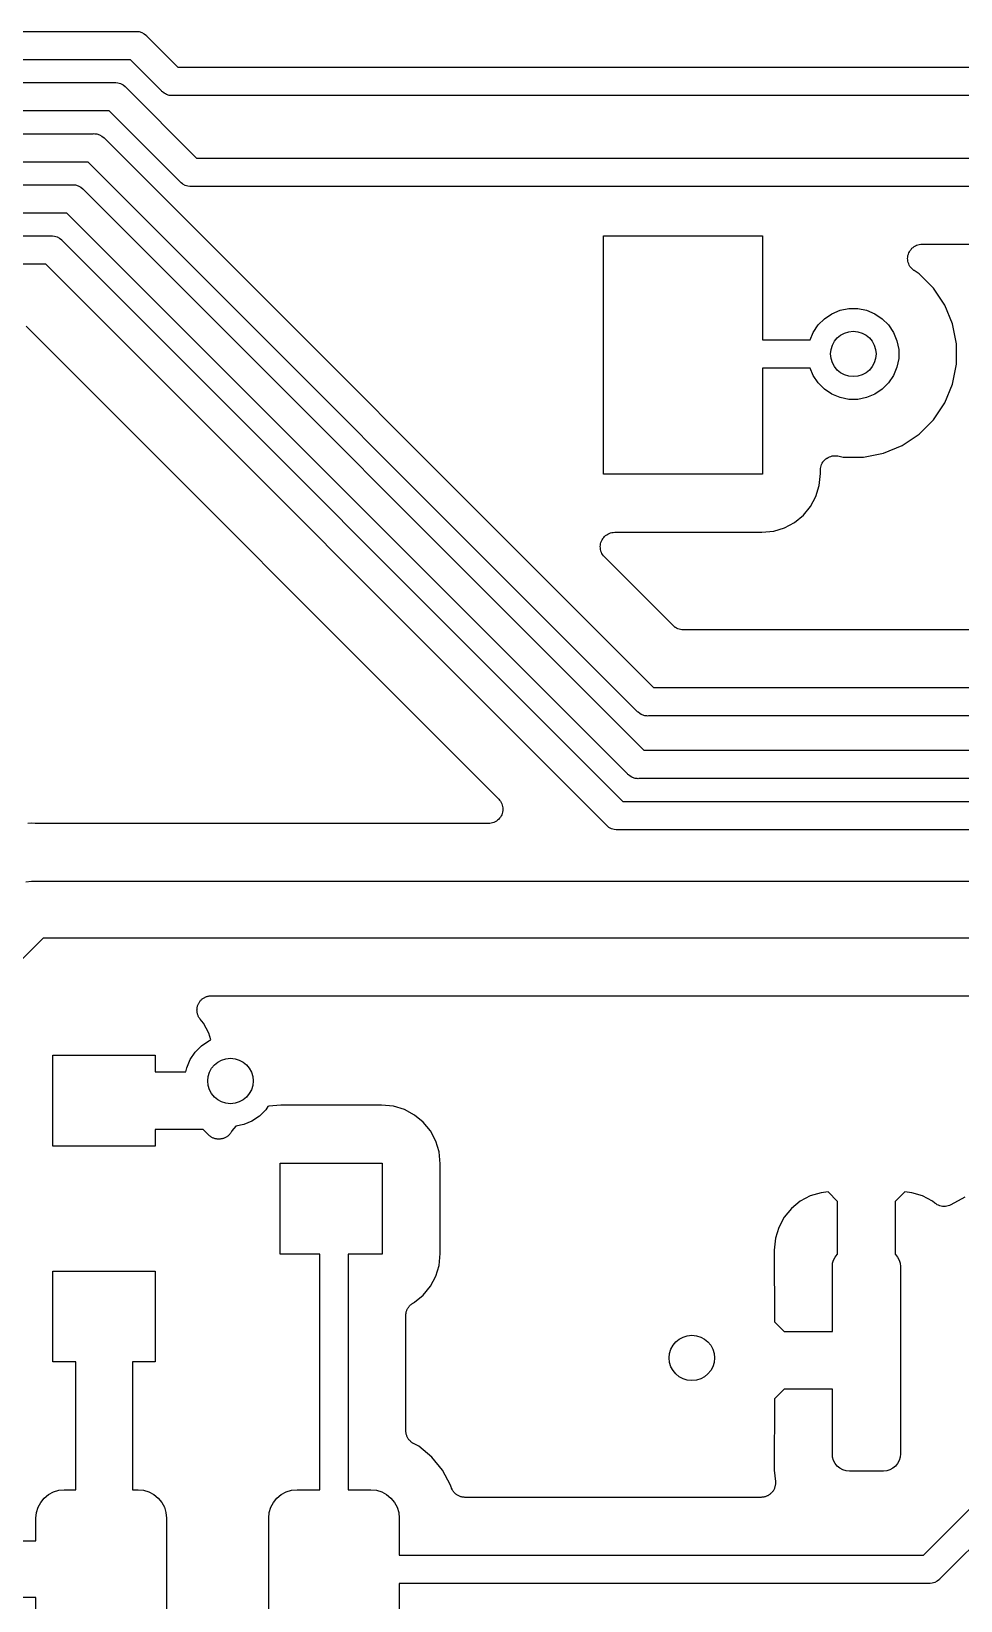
# Model space of a CAD drawing. Extents: x 2.49 to 6.38, y -5.9 to -3.86.
# Drawn here: x 3.792 to 4.114, y -5.111 to -4.567 of the extents above; entities that cross this region are included whole.
import ezdxf

# ---------------------------------------------------------------- set-up
doc = ezdxf.new("R2010")
doc.units = 0
doc.header["$MEASUREMENT"] = 0
doc.layers.add('BLACK', color=7, linetype='CONTINUOUS')

msp = doc.modelspace()

# ---------------------------------------------------------------- linework, layer by layer
at = {"layer": 'BLACK', "linetype": 'CONTINUOUS'}
for p, q in [((3.22813, -4.56676), (3.82768, -4.56676)), ((3.82768, -4.56676), (3.82792, -4.56674)), ((3.82792, -4.56674), (3.82816, -4.56676)), ((3.82816, -4.56676), (3.82816, -4.56676)), ((3.82816, -4.56676), (3.82889, -4.56683)), ((3.82889, -4.56683), (3.82981, -4.56711)), ((3.82981, -4.56711), (3.83067, -4.56757)), ((3.83067, -4.56757), (3.83142, -4.56819)), ((3.83142, -4.56819), (3.83157, -4.56837)), ((3.83157, -4.56837), (3.84233, -4.57913)), ((3.82588, -4.5766), (3.22633, -4.5766)), ((3.83664, -4.58736), (3.82588, -4.5766)), ((3.84233, -4.57913), (4.7872, -4.57913)), ((3.22079, -4.58448), (3.82034, -4.58448)), ((3.82034, -4.58448), (3.82058, -4.58446)), ((3.82058, -4.58446), (3.82082, -4.58448)), ((3.82082, -4.58448), (3.82082, -4.58448)), ((3.82082, -4.58448), (3.82155, -4.58455)), ((3.82155, -4.58455), (3.82248, -4.58483)), ((3.82248, -4.58483), (3.82333, -4.58529)), ((3.82333, -4.58529), (3.82408, -4.5859)), ((3.82408, -4.5859), (3.82423, -4.58609)), ((3.82423, -4.58609), (3.84877, -4.61063)), ((3.8368, -4.58755), (3.83664, -4.58736)), ((3.83698, -4.58771), (3.8368, -4.58755)), ((3.83755, -4.58817), (3.83698, -4.58771)), ((3.83698, -4.58771), (3.83698, -4.58771)), ((3.83805, -4.58844), (3.83755, -4.58817)), ((3.8384, -4.58862), (3.83805, -4.58844)), ((3.83933, -4.58891), (3.8384, -4.58862)), ((3.84005, -4.58898), (3.83933, -4.58891)), ((3.84029, -4.589), (3.84005, -4.58898)), ((3.84005, -4.58898), (3.84005, -4.58898)), ((3.84053, -4.58898), (3.84029, -4.589)), ((4.7872, -4.58898), (3.84053, -4.58898)), ((3.81854, -4.59432), (3.219, -4.59432)), ((3.84308, -4.61886), (3.81854, -4.59432)), ((3.08519, -4.6022), (3.813, -4.6022)), ((3.813, -4.6022), (3.81324, -4.60217)), ((3.81324, -4.60217), (3.81349, -4.6022)), ((3.81349, -4.6022), (3.81349, -4.6022)), ((3.81349, -4.6022), (3.81421, -4.60227)), ((3.81421, -4.60227), (3.81514, -4.60255)), ((3.81514, -4.60255), (3.81599, -4.60301)), ((3.81599, -4.60301), (3.81674, -4.60362)), ((3.81674, -4.60362), (3.81689, -4.60381)), ((3.81689, -4.60381), (4.00728, -4.7942)), ((3.81121, -4.61204), (3.08698, -4.61204)), ((4.00159, -4.80243), (3.81121, -4.61204)), ((3.84877, -4.61063), (4.7872, -4.61063)), ((3.09252, -4.61991), (3.80566, -4.61991)), ((3.80566, -4.61991), (3.80591, -4.61989)), ((3.80591, -4.61989), (3.80615, -4.61991)), ((3.80615, -4.61991), (3.80615, -4.61991)), ((3.80615, -4.61991), (3.80687, -4.61998)), ((3.80687, -4.61998), (3.8078, -4.62027)), ((3.8078, -4.62027), (3.80865, -4.62072)), ((3.80865, -4.62072), (3.8094, -4.62134)), ((3.8094, -4.62134), (3.80956, -4.62153)), ((3.80956, -4.62153), (4.00394, -4.81591)), ((3.84324, -4.61905), (3.84308, -4.61886)), ((3.84342, -4.6192), (3.84324, -4.61905)), ((3.84389, -4.61958), (3.84342, -4.6192)), ((3.84342, -4.6192), (3.84342, -4.6192)), ((3.84399, -4.61966), (3.84389, -4.61958)), ((3.84484, -4.62012), (3.84399, -4.61966)), ((3.84577, -4.6204), (3.84484, -4.62012)), ((3.84649, -4.62047), (3.84577, -4.6204)), ((3.84673, -4.6205), (3.84649, -4.62047)), ((3.84649, -4.62047), (3.84649, -4.62047)), ((3.84697, -4.62047), (3.84673, -4.6205)), ((4.7872, -4.62047), (3.84697, -4.62047)), ((3.80387, -4.62976), (3.09432, -4.62976)), ((3.99826, -4.82414), (3.80387, -4.62976)), ((3.16081, -4.63763), (3.79833, -4.63763)), ((3.79833, -4.63763), (3.79857, -4.63761)), ((3.79857, -4.63761), (3.79881, -4.63763)), ((3.79881, -4.63763), (3.79881, -4.63763)), ((3.79881, -4.63763), (3.79953, -4.6377)), ((3.79953, -4.6377), (3.80046, -4.63798)), ((3.80046, -4.63798), (3.80131, -4.63844)), ((3.80131, -4.63844), (3.80206, -4.63905)), ((3.80206, -4.63905), (3.80222, -4.63924)), ((3.80222, -4.63924), (3.99661, -4.83363)), ((3.98995, -4.72025), (3.98995, -4.63755)), ((3.98995, -4.63755), (4.04505, -4.63755)), ((4.04505, -4.63755), (4.04505, -4.67363)), ((4.09541, -4.64542), (4.09546, -4.64495)), ((4.09546, -4.64495), (4.09551, -4.64447)), ((4.09551, -4.64445), (4.09565, -4.644)), ((4.09551, -4.64446), (4.09551, -4.64445)), ((4.09551, -4.64447), (4.09551, -4.64446)), ((4.09565, -4.644), (4.0958, -4.64353)), ((4.0958, -4.64352), (4.09603, -4.6431)), ((4.0958, -4.64353), (4.0958, -4.64352)), ((4.0958, -4.64353), (4.0958, -4.64353)), ((4.09603, -4.6431), (4.09626, -4.64268)), ((4.09626, -4.64268), (4.09626, -4.64267)), ((4.09626, -4.64267), (4.09627, -4.64267)), ((4.09627, -4.64267), (4.09658, -4.64229)), ((4.09658, -4.64229), (4.09688, -4.64192)), ((4.09688, -4.64192), (4.09689, -4.64192)), ((4.09689, -4.64192), (4.09727, -4.64161)), ((4.09689, -4.64192), (4.09689, -4.64192)), ((4.09727, -4.64161), (4.09764, -4.64131)), ((4.09764, -4.64131), (4.09764, -4.6413)), ((4.09764, -4.6413), (4.09765, -4.6413)), ((4.09765, -4.6413), (4.09808, -4.64108)), ((4.09808, -4.64108), (4.0985, -4.64085)), ((4.0985, -4.64085), (4.09851, -4.64085)), ((4.09851, -4.64084), (4.09897, -4.64071)), ((4.09851, -4.64085), (4.09851, -4.64084)), ((4.09897, -4.64071), (4.09943, -4.64057)), ((4.09943, -4.64057), (4.09944, -4.64057)), ((4.09944, -4.64057), (4.09945, -4.64057)), ((4.09945, -4.64057), (4.09993, -4.64052)), ((4.09993, -4.64052), (4.10041, -4.64047)), ((4.10041, -4.64047), (4.14206, -4.64047)), ((3.79653, -4.64747), (3.16261, -4.64747)), ((3.99092, -4.84186), (3.79653, -4.64747)), ((4.09541, -4.64543), (4.09541, -4.64542)), ((4.09541, -4.64544), (4.09541, -4.64543)), ((4.09545, -4.64592), (4.09541, -4.64544)), ((4.09549, -4.6464), (4.09545, -4.64592)), ((4.09549, -4.64641), (4.09549, -4.6464)), ((4.09549, -4.6464), (4.09549, -4.6464)), ((4.09563, -4.64687), (4.09549, -4.64641)), ((4.09576, -4.64733), (4.09563, -4.64687)), ((4.09577, -4.64734), (4.09576, -4.64733)), ((4.09577, -4.64735), (4.09577, -4.64734)), ((4.09599, -4.64777), (4.09577, -4.64735)), ((4.09621, -4.6482), (4.09599, -4.64777)), ((4.09622, -4.6482), (4.09621, -4.6482)), ((4.09622, -4.64821), (4.09622, -4.6482)), ((4.09652, -4.64858), (4.09622, -4.64821)), ((4.09682, -4.64896), (4.09652, -4.64858)), ((4.09683, -4.64897), (4.09682, -4.64896)), ((4.0972, -4.64928), (4.09683, -4.64897)), ((4.09683, -4.64897), (4.09683, -4.64897)), ((4.09757, -4.64959), (4.0972, -4.64928)), ((4.09758, -4.6496), (4.09757, -4.64959)), ((4.09763, -4.64963), (4.09758, -4.6496)), ((4.09758, -4.6496), (4.09758, -4.6496)), ((4.09758, -4.6496), (4.09758, -4.6496)), ((4.09935, -4.65078), (4.09763, -4.64963)), ((4.10433, -4.65576), (4.09935, -4.65078)), ((4.10825, -4.66162), (4.10433, -4.65576)), ((4.06433, -4.66851), (4.06653, -4.66632)), ((4.06653, -4.66632), (4.06911, -4.6646)), ((4.06911, -4.6646), (4.07197, -4.66341)), ((4.07197, -4.66341), (4.07502, -4.6628)), ((4.07502, -4.6628), (4.07812, -4.6628)), ((4.07812, -4.6628), (4.08116, -4.66341)), ((4.08116, -4.66341), (4.08403, -4.6646)), ((4.08403, -4.6646), (4.08661, -4.66632)), ((4.08661, -4.66632), (4.0888, -4.66851)), ((4.11094, -4.66812), (4.10825, -4.66162)), ((3.78971, -4.66894), (3.95356, -4.83279)), ((4.06156, -4.67363), (4.06261, -4.67109)), ((4.06261, -4.67109), (4.06433, -4.66851)), ((4.0888, -4.66851), (4.09052, -4.67109)), ((4.09052, -4.67109), (4.09171, -4.67396)), ((4.11231, -4.67503), (4.11094, -4.66812)), ((4.04505, -4.67363), (4.06156, -4.67363)), ((4.09171, -4.67396), (4.09232, -4.677)), ((4.09232, -4.677), (4.09232, -4.6801)), ((4.11231, -4.68207), (4.11231, -4.67503)), ((4.09171, -4.68314), (4.09052, -4.68601)), ((4.09232, -4.6801), (4.09171, -4.68314)), ((4.11094, -4.68898), (4.11231, -4.68207)), ((4.06156, -4.68347), (4.04505, -4.68347)), ((4.04505, -4.68347), (4.04505, -4.72025)), ((4.06261, -4.68601), (4.06156, -4.68347)), ((4.06433, -4.68859), (4.06261, -4.68601)), ((4.06653, -4.69078), (4.06433, -4.68859)), ((4.0888, -4.68859), (4.08661, -4.69078)), ((4.09052, -4.68601), (4.0888, -4.68859)), ((4.06911, -4.69251), (4.06653, -4.69078)), ((4.07197, -4.69369), (4.06911, -4.69251)), ((4.07502, -4.6943), (4.07197, -4.69369)), ((4.08116, -4.69369), (4.07812, -4.6943)), ((4.08403, -4.69251), (4.08116, -4.69369)), ((4.08661, -4.69078), (4.08403, -4.69251)), ((4.10825, -4.69548), (4.11094, -4.68898)), ((4.07812, -4.6943), (4.07502, -4.6943)), ((4.10433, -4.70134), (4.10825, -4.69548)), ((4.09936, -4.70632), (4.10433, -4.70134)), ((4.08699, -4.71293), (4.0935, -4.71023)), ((4.0935, -4.71023), (4.09936, -4.70632)), ((4.06605, -4.716), (4.06635, -4.71564)), ((4.06635, -4.71564), (4.06665, -4.71527)), ((4.06665, -4.71527), (4.06667, -4.71527)), ((4.06667, -4.71527), (4.06668, -4.71525)), ((4.06668, -4.71525), (4.06704, -4.71496)), ((4.06704, -4.71496), (4.06741, -4.71466)), ((4.06741, -4.71466), (4.06742, -4.71465)), ((4.06742, -4.71465), (4.06744, -4.71464)), ((4.06744, -4.71464), (4.06785, -4.71442)), ((4.06785, -4.71442), (4.06827, -4.7142)), ((4.06827, -4.7142), (4.06829, -4.7142)), ((4.06829, -4.7142), (4.0683, -4.71419)), ((4.0683, -4.71419), (4.06875, -4.71406)), ((4.06875, -4.71406), (4.06921, -4.71392)), ((4.06921, -4.71392), (4.06922, -4.71392)), ((4.06922, -4.71392), (4.06924, -4.71391)), ((4.06924, -4.71391), (4.06971, -4.71387)), ((4.06971, -4.71387), (4.07018, -4.71383)), ((4.07018, -4.71383), (4.07019, -4.71383)), ((4.07019, -4.71383), (4.07021, -4.71383)), ((4.07021, -4.71383), (4.07068, -4.71388)), ((4.07068, -4.71388), (4.07115, -4.71392)), ((4.07115, -4.71392), (4.07305, -4.7143)), ((4.07305, -4.7143), (4.08009, -4.7143)), ((4.08009, -4.7143), (4.08699, -4.71293)), ((4.04505, -4.72025), (3.98995, -4.72025)), ((4.06476, -4.72417), (4.06517, -4.72001)), ((4.06517, -4.71876), (4.06523, -4.71828)), ((4.06517, -4.71879), (4.06517, -4.71876)), ((4.06517, -4.71883), (4.06517, -4.71879)), ((4.06517, -4.71879), (4.06517, -4.71879)), ((4.06517, -4.71879), (4.06517, -4.71879)), ((4.06517, -4.72001), (4.06517, -4.71883)), ((4.06523, -4.71828), (4.06528, -4.71782)), ((4.06528, -4.71779), (4.06543, -4.71734)), ((4.06528, -4.7178), (4.06528, -4.71779)), ((4.06528, -4.71782), (4.06528, -4.7178)), ((4.06543, -4.71734), (4.06557, -4.71688)), ((4.06557, -4.71687), (4.06558, -4.71686)), ((4.06557, -4.71688), (4.06557, -4.71687)), ((4.06558, -4.71686), (4.0658, -4.71644)), ((4.0658, -4.71644), (4.06603, -4.71603)), ((4.06603, -4.71603), (4.06604, -4.71601)), ((4.06604, -4.71601), (4.06605, -4.716)), ((4.06362, -4.72794), (4.06476, -4.72417)), ((4.05926, -4.73446), (4.06176, -4.73142)), ((4.06176, -4.73142), (4.06362, -4.72794)), ((4.05274, -4.73882), (4.05622, -4.73696)), ((4.05622, -4.73696), (4.05926, -4.73446)), ((3.98921, -4.74342), (3.98944, -4.743)), ((3.98944, -4.743), (3.98967, -4.74258)), ((3.98967, -4.74258), (3.98968, -4.74257)), ((3.98968, -4.74256), (3.98999, -4.74219)), ((3.98968, -4.74257), (3.98968, -4.74256)), ((3.98999, -4.74219), (3.99029, -4.74183)), ((3.99029, -4.74183), (3.9903, -4.74182)), ((3.9903, -4.74182), (3.99031, -4.74181)), ((3.99031, -4.74181), (3.99068, -4.74151)), ((3.99068, -4.74151), (3.99105, -4.74121)), ((3.99105, -4.74121), (3.99106, -4.74121)), ((3.99106, -4.7412), (3.99149, -4.74098)), ((3.99106, -4.74121), (3.99106, -4.7412)), ((3.99149, -4.74098), (3.99191, -4.74075)), ((3.99191, -4.74075), (3.99192, -4.74075)), ((3.99192, -4.74075), (3.99193, -4.74074)), ((3.99193, -4.74074), (3.99238, -4.74061)), ((3.99238, -4.74061), (3.99284, -4.74047)), ((3.99284, -4.74047), (3.99285, -4.74047)), ((3.99285, -4.74047), (3.99286, -4.74047)), ((3.99286, -4.74047), (3.99334, -4.74042)), ((3.99334, -4.74042), (3.99382, -4.74037)), ((3.99382, -4.74037), (4.04481, -4.74037)), ((4.04481, -4.74037), (4.04897, -4.73996)), ((4.04897, -4.73996), (4.05274, -4.73882)), ((3.98882, -4.74532), (3.98887, -4.74485)), ((3.98882, -4.74533), (3.98882, -4.74532)), ((3.98882, -4.74534), (3.98882, -4.74533)), ((3.98886, -4.74581), (3.98882, -4.74534)), ((3.9889, -4.74629), (3.98886, -4.74581)), ((3.98887, -4.74485), (3.98892, -4.74437)), ((3.9889, -4.7463), (3.9889, -4.74629)), ((3.9889, -4.74631), (3.9889, -4.7463)), ((3.98904, -4.74677), (3.9889, -4.74631)), ((3.98892, -4.74435), (3.98906, -4.7439)), ((3.98892, -4.74436), (3.98892, -4.74435)), ((3.98892, -4.74437), (3.98892, -4.74436)), ((3.98917, -4.74723), (3.98904, -4.74677)), ((3.98906, -4.7439), (3.98921, -4.74344)), ((3.98918, -4.74724), (3.98917, -4.74723)), ((3.98918, -4.74725), (3.98918, -4.74724)), ((3.9894, -4.74767), (3.98918, -4.74725)), ((3.98921, -4.74343), (3.98921, -4.74342)), ((3.98921, -4.74344), (3.98921, -4.74343)), ((3.98962, -4.7481), (3.9894, -4.74767)), ((3.98963, -4.7481), (3.98962, -4.7481)), ((3.98963, -4.74811), (3.98963, -4.7481)), ((3.98993, -4.74848), (3.98963, -4.74811)), ((3.99023, -4.74886), (3.98993, -4.74848)), ((3.99024, -4.74887), (3.99023, -4.74886)), ((3.99028, -4.74891), (3.99024, -4.74887)), ((3.99024, -4.74887), (3.99024, -4.74887)), ((3.99024, -4.74887), (3.99024, -4.74887)), ((4.0141, -4.77273), (3.99028, -4.74891)), ((4.01446, -4.77302), (4.0141, -4.77273)), ((4.01481, -4.77332), (4.01446, -4.77302)), ((4.01484, -4.77333), (4.01481, -4.77332)), ((4.01486, -4.77335), (4.01484, -4.77333)), ((4.01526, -4.77357), (4.01486, -4.77335)), ((4.01567, -4.77379), (4.01526, -4.77357)), ((4.01569, -4.7738), (4.01567, -4.77379)), ((4.01572, -4.77381), (4.01569, -4.7738)), ((4.01616, -4.77395), (4.01572, -4.77381)), ((4.0166, -4.77409), (4.01616, -4.77395)), ((4.01662, -4.77409), (4.0166, -4.77409)), ((4.01665, -4.7741), (4.01662, -4.77409)), ((4.01711, -4.77414), (4.01665, -4.7741)), ((4.01757, -4.7742), (4.01711, -4.77414)), ((4.01762, -4.7742), (4.01757, -4.7742)), ((4.01764, -4.7742), (4.01762, -4.7742)), ((4.01762, -4.7742), (4.01762, -4.7742)), ((4.01762, -4.7742), (4.01762, -4.7742)), ((4.73167, -4.7742), (4.01764, -4.7742)), ((4.00728, -4.7942), (4.7329, -4.7942)), ((4.00175, -4.80261), (4.00159, -4.80243)), ((4.00193, -4.80277), (4.00175, -4.80261)), ((4.0025, -4.80323), (4.00193, -4.80277)), ((4.00193, -4.80277), (4.00193, -4.80277)), ((4.00301, -4.80351), (4.0025, -4.80323)), ((4.00335, -4.80369), (4.00301, -4.80351)), ((4.00428, -4.80397), (4.00335, -4.80369)), ((4.005, -4.80404), (4.00428, -4.80397)), ((4.00524, -4.80406), (4.005, -4.80404)), ((4.005, -4.80404), (4.005, -4.80404)), ((4.00549, -4.80404), (4.00524, -4.80406)), ((4.7311, -4.80404), (4.00549, -4.80404)), ((4.00394, -4.81591), (4.68661, -4.81591)), ((3.99841, -4.82433), (3.99826, -4.82414)), ((3.9986, -4.82448), (3.99841, -4.82433)), ((3.99916, -4.82495), (3.9986, -4.82448)), ((3.9986, -4.82448), (3.9986, -4.82448)), ((3.99976, -4.82527), (3.99916, -4.82495)), ((4.00001, -4.8254), (3.99976, -4.82527)), ((4.00094, -4.82568), (4.00001, -4.8254)), ((4.00166, -4.82576), (4.00094, -4.82568)), ((4.00191, -4.82578), (4.00166, -4.82576)), ((4.00166, -4.82576), (4.00166, -4.82576)), ((4.00215, -4.82576), (4.00191, -4.82578)), ((4.68481, -4.82576), (4.00215, -4.82576)), ((3.95356, -4.83279), (3.9536, -4.83282)), ((3.9536, -4.83282), (3.9536, -4.83282)), ((3.9536, -4.83282), (3.9536, -4.83282)), ((3.9536, -4.83282), (3.95361, -4.83284)), ((3.95361, -4.83284), (3.95391, -4.83321)), ((3.95391, -4.83321), (3.95421, -4.83359)), ((3.95421, -4.83359), (3.95421, -4.83359)), ((3.95421, -4.83359), (3.95422, -4.8336)), ((3.95422, -4.8336), (3.95444, -4.83403)), ((3.95444, -4.83403), (3.95466, -4.83445)), ((3.95466, -4.83445), (3.95466, -4.83446)), ((3.95466, -4.83446), (3.95467, -4.83447)), ((3.95467, -4.83447), (3.9548, -4.83493)), ((3.9548, -4.83493), (3.95493, -4.83539)), ((3.95493, -4.83539), (3.95494, -4.83539)), ((3.95494, -4.83539), (3.95494, -4.8354)), ((3.95494, -4.8354), (3.95498, -4.83588)), ((3.99661, -4.83363), (4.64833, -4.83363)), ((3.95191, -4.84095), (3.95146, -4.84109)), ((3.95192, -4.84095), (3.95191, -4.84095)), ((3.95193, -4.84095), (3.95192, -4.84095)), ((3.95235, -4.84072), (3.95193, -4.84095)), ((3.95278, -4.8405), (3.95235, -4.84072)), ((3.95279, -4.84049), (3.95278, -4.84049)), ((3.95278, -4.84049), (3.95278, -4.8405)), ((3.95316, -4.84018), (3.95279, -4.84049)), ((3.95353, -4.83988), (3.95316, -4.84018)), ((3.95354, -4.83988), (3.95353, -4.83988)), ((3.95355, -4.83987), (3.95354, -4.83988)), ((3.95386, -4.83949), (3.95355, -4.83987)), ((3.95416, -4.83913), (3.95386, -4.83949)), ((3.95417, -4.83912), (3.95416, -4.83913)), ((3.95416, -4.83913), (3.95416, -4.83913)), ((3.9544, -4.83869), (3.95417, -4.83912)), ((3.95463, -4.83828), (3.9544, -4.83869)), ((3.95478, -4.8378), (3.95463, -4.83826)), ((3.95463, -4.83826), (3.95463, -4.83827)), ((3.95463, -4.83827), (3.95463, -4.83828)), ((3.95492, -4.83735), (3.95478, -4.8378)), ((3.95497, -4.83684), (3.95492, -4.83733)), ((3.95492, -4.83733), (3.95492, -4.83734)), ((3.95492, -4.83734), (3.95492, -4.83735)), ((3.95502, -4.83638), (3.95497, -4.83684)), ((3.95498, -4.83588), (3.95502, -4.83636)), ((3.95502, -4.83636), (3.95502, -4.83637)), ((3.95502, -4.83637), (3.95502, -4.83638)), ((3.79157, -4.84118), (3.79035, -4.8413)), ((3.7928, -4.8413), (3.79157, -4.84118)), ((3.79301, -4.8413), (3.7928, -4.8413)), ((3.79322, -4.84132), (3.79301, -4.8413)), ((3.79329, -4.84132), (3.79322, -4.84132)), ((3.95002, -4.84132), (3.79329, -4.84132)), ((3.9505, -4.84128), (3.95002, -4.84132)), ((3.95098, -4.84123), (3.9505, -4.84128)), ((3.95099, -4.84123), (3.95098, -4.84123)), ((3.95146, -4.84109), (3.95099, -4.84123)), ((3.95099, -4.84123), (3.95099, -4.84123)), ((3.99107, -4.84205), (3.99092, -4.84186)), ((3.99126, -4.8422), (3.99107, -4.84205)), ((3.99182, -4.84266), (3.99126, -4.8422)), ((3.99249, -4.84302), (3.99182, -4.84266)), ((3.99267, -4.84312), (3.99249, -4.84302)), ((3.9936, -4.8434), (3.99267, -4.84312)), ((3.99433, -4.84347), (3.9936, -4.8434)), ((3.99457, -4.8435), (3.99433, -4.84347)), ((3.99433, -4.84347), (3.99433, -4.84347)), ((3.99481, -4.84347), (3.99457, -4.8435)), ((4.64653, -4.84347), (3.99481, -4.84347)), ((3.78965, -4.86147), (3.79157, -4.86128)), ((3.79157, -4.86128), (3.79206, -4.86132)), ((3.79206, -4.86132), (4.46709, -4.86132)), ((3.79565, -4.88101), (3.77342, -4.90324)), ((4.45773, -4.88101), (3.79565, -4.88101)), ((3.84895, -4.90597), (3.84898, -4.90572)), ((3.84897, -4.90621), (3.84895, -4.90597)), ((3.84897, -4.90644), (3.84897, -4.90621)), ((3.84898, -4.90547), (3.84903, -4.90524)), ((3.84898, -4.90572), (3.84898, -4.90547)), ((3.84903, -4.90524), (3.84905, -4.905)), ((3.84905, -4.905), (3.84913, -4.90476)), ((3.84913, -4.90476), (3.84918, -4.90451)), ((3.84918, -4.90451), (3.84927, -4.90429)), ((3.84927, -4.90429), (3.84934, -4.90407)), ((3.84934, -4.90407), (3.84946, -4.90385)), ((3.84946, -4.90385), (3.84956, -4.90361)), ((3.84956, -4.90361), (3.84969, -4.90342)), ((3.84969, -4.90342), (3.8498, -4.90321)), ((3.8498, -4.90321), (3.84997, -4.90302)), ((3.84997, -4.90302), (3.85011, -4.90281)), ((3.85011, -4.90281), (3.85028, -4.90264)), ((3.85028, -4.90264), (3.85043, -4.90246)), ((3.85043, -4.90246), (3.85062, -4.9023)), ((3.85062, -4.9023), (3.8508, -4.90212)), ((3.8508, -4.90212), (3.851, -4.90199)), ((3.851, -4.90199), (3.85118, -4.90184)), ((3.85118, -4.90184), (3.85141, -4.90172)), ((3.85141, -4.90172), (3.85162, -4.90158)), ((3.85162, -4.90158), (3.85184, -4.9015)), ((3.85184, -4.9015), (3.85204, -4.90139)), ((3.85204, -4.90139), (3.85229, -4.90131)), ((3.85229, -4.90131), (3.85252, -4.90122)), ((3.85252, -4.90122), (3.85275, -4.90117)), ((3.85275, -4.90117), (3.85298, -4.9011)), ((3.85298, -4.9011), (3.85323, -4.90108)), ((3.85323, -4.90108), (3.85348, -4.90103)), ((3.85348, -4.90103), (3.85372, -4.90103)), ((3.85372, -4.90103), (3.85395, -4.90101)), ((3.85395, -4.90101), (4.35488, -4.90101)), ((3.84902, -4.90669), (3.84897, -4.90644)), ((3.84904, -4.90694), (3.84902, -4.90669)), ((3.8491, -4.90717), (3.84904, -4.90694)), ((3.84915, -4.9074), (3.8491, -4.90717)), ((3.84924, -4.90764), (3.84915, -4.9074)), ((3.84931, -4.90788), (3.84924, -4.90764)), ((3.84942, -4.90809), (3.84931, -4.90788)), ((3.84951, -4.90831), (3.84942, -4.90809)), ((3.84965, -4.90852), (3.84951, -4.90831)), ((3.84977, -4.90875), (3.84965, -4.90852)), ((3.84991, -4.90893), (3.84977, -4.90875)), ((3.85004, -4.90913), (3.84991, -4.90893)), ((3.85008, -4.90918), (3.85004, -4.90913)), ((3.85116, -4.91049), (3.85008, -4.90918)), ((3.85302, -4.91396), (3.85116, -4.91049)), ((3.85053, -4.91832), (3.85311, -4.9166)), ((3.85374, -4.91634), (3.85302, -4.91396)), ((3.85311, -4.9166), (3.85374, -4.91634)), ((3.79902, -4.95315), (3.79902, -4.92165)), ((3.79902, -4.92165), (3.83445, -4.92165)), ((3.83445, -4.92165), (3.83445, -4.9274)), ((3.84661, -4.92309), (3.84833, -4.92051)), ((3.84833, -4.92051), (3.85053, -4.91832)), ((3.83445, -4.9274), (3.84514, -4.9274)), ((3.84514, -4.9274), (3.84542, -4.92596)), ((3.84542, -4.92596), (3.84661, -4.92309)), ((3.87061, -4.94278), (3.86803, -4.94451)), ((3.8728, -4.94059), (3.87061, -4.94278)), ((3.87358, -4.93942), (3.8728, -4.94059)), ((3.87383, -4.93934), (3.87358, -4.93942)), ((3.878, -4.93893), (3.87383, -4.93934)), ((3.91294, -4.93893), (3.878, -4.93893)), ((3.91711, -4.93934), (3.91294, -4.93893)), ((3.92088, -4.94049), (3.91711, -4.93934)), ((3.92435, -4.94235), (3.92088, -4.94049)), ((3.9274, -4.94484), (3.92435, -4.94235)), ((3.85113, -4.9474), (3.83445, -4.9474)), ((3.83445, -4.9474), (3.83445, -4.95315)), ((3.85299, -4.94927), (3.85113, -4.9474)), ((3.85317, -4.94941), (3.85299, -4.94927)), ((3.85333, -4.94958), (3.85317, -4.94941)), ((3.85355, -4.94972), (3.85333, -4.94958)), ((3.85375, -4.94989), (3.85355, -4.94972)), ((3.85946, -4.94976), (3.85928, -4.94991)), ((3.85965, -4.94964), (3.85946, -4.94976)), ((3.85984, -4.94946), (3.85965, -4.94964)), ((3.86004, -4.94929), (3.85984, -4.94946)), ((3.86019, -4.94912), (3.86004, -4.94929)), ((3.86035, -4.94895), (3.86019, -4.94912)), ((3.8605, -4.94874), (3.86035, -4.94895)), ((3.86067, -4.94854), (3.8605, -4.94874)), ((3.86078, -4.94834), (3.86067, -4.94854)), ((3.86091, -4.94815), (3.86078, -4.94834)), ((3.86094, -4.94809), (3.86091, -4.94815)), ((3.86105, -4.94789), (3.86094, -4.94809)), ((3.8624, -4.94624), (3.86105, -4.94789)), ((3.86516, -4.94569), (3.8624, -4.94624)), ((3.86803, -4.94451), (3.86516, -4.94569)), ((3.9299, -4.94789), (3.9274, -4.94484)), ((3.93176, -4.95136), (3.9299, -4.94789)), ((3.83445, -4.95315), (3.79902, -4.95315)), ((3.85395, -4.95), (3.85375, -4.94989)), ((3.85414, -4.95013), (3.85395, -4.95)), ((3.85438, -4.95023), (3.85414, -4.95013)), ((3.85461, -4.95035), (3.85438, -4.95023)), ((3.85483, -4.95042), (3.85461, -4.95035)), ((3.85504, -4.95051), (3.85483, -4.95042)), ((3.85529, -4.95056), (3.85504, -4.95051)), ((3.85554, -4.95063), (3.85529, -4.95056)), ((3.85577, -4.95066), (3.85554, -4.95063)), ((3.856, -4.9507), (3.85577, -4.95066)), ((3.85626, -4.95071), (3.856, -4.9507)), ((3.85651, -4.95073), (3.85626, -4.95071)), ((3.85674, -4.95071), (3.85651, -4.95073)), ((3.85697, -4.95071), (3.85674, -4.95071)), ((3.85723, -4.95066), (3.85697, -4.95071)), ((3.85748, -4.95064), (3.85723, -4.95066)), ((3.8577, -4.95057), (3.85748, -4.95064)), ((3.85793, -4.95053), (3.8577, -4.95057)), ((3.85817, -4.95044), (3.85793, -4.95053)), ((3.85842, -4.95036), (3.85817, -4.95044)), ((3.85862, -4.95025), (3.85842, -4.95036)), ((3.85884, -4.95017), (3.85862, -4.95025)), ((3.85905, -4.95003), (3.85884, -4.95017)), ((3.85928, -4.94991), (3.85905, -4.95003)), ((3.9329, -4.95513), (3.93176, -4.95136)), ((3.93331, -4.9593), (3.9329, -4.95513)), ((3.87776, -4.99055), (3.87776, -4.95906)), ((3.87776, -4.95906), (3.91319, -4.95906)), ((3.91319, -4.95906), (3.91319, -4.99055)), ((3.93331, -4.99031), (3.93331, -4.9593)), ((4.0616, -4.97041), (4.05813, -4.97227)), ((4.06537, -4.96927), (4.0616, -4.97041)), ((4.06783, -4.96902), (4.06537, -4.96927)), ((4.0711, -4.9723), (4.06783, -4.96902)), ((4.09438, -4.96902), (4.0911, -4.9723)), ((4.09683, -4.96927), (4.09438, -4.96902)), ((4.1006, -4.97041), (4.09683, -4.96927)), ((4.10408, -4.97227), (4.1006, -4.97041)), ((4.11525, -4.97086), (4.11039, -4.97345)), ((4.05508, -4.97477), (4.05258, -4.97781)), ((4.05813, -4.97227), (4.05508, -4.97477)), ((4.0711, -4.99064), (4.0711, -4.9723)), ((4.0911, -4.9723), (4.0911, -4.99064)), ((4.10486, -4.97291), (4.10408, -4.97227)), ((4.10525, -4.97317), (4.10486, -4.97291)), ((4.10563, -4.97343), (4.10525, -4.97317)), ((4.10566, -4.97344), (4.10563, -4.97343)), ((4.10567, -4.97345), (4.10566, -4.97344)), ((4.1061, -4.97363), (4.10567, -4.97345)), ((4.10653, -4.97381), (4.1061, -4.97363)), ((4.10655, -4.97382), (4.10653, -4.97381)), ((4.10657, -4.97383), (4.10655, -4.97382)), ((4.10703, -4.97392), (4.10657, -4.97383)), ((4.10749, -4.97401), (4.10703, -4.97392)), ((4.10751, -4.97401), (4.10749, -4.97401)), ((4.10753, -4.97402), (4.10751, -4.97401)), ((4.108, -4.97402), (4.10753, -4.97402)), ((4.10846, -4.97403), (4.108, -4.97402)), ((4.10848, -4.97402), (4.10846, -4.97403)), ((4.10851, -4.97402), (4.10848, -4.97402)), ((4.10896, -4.97393), (4.10851, -4.97402)), ((4.10942, -4.97385), (4.10896, -4.97393)), ((4.10944, -4.97384), (4.10942, -4.97385)), ((4.10946, -4.97384), (4.10944, -4.97384)), ((4.1099, -4.97366), (4.10946, -4.97384)), ((4.11033, -4.97349), (4.1099, -4.97366)), ((4.11037, -4.97347), (4.11033, -4.97349)), ((4.11039, -4.97345), (4.11037, -4.97347)), ((4.11037, -4.97347), (4.11037, -4.97347)), ((4.11037, -4.97347), (4.11037, -4.97347)), ((4.05072, -4.98129), (4.04958, -4.98506)), ((4.05258, -4.97781), (4.05072, -4.98129)), ((4.04958, -4.98506), (4.04917, -4.98921)), ((3.89154, -4.99055), (3.87776, -4.99055)), ((3.89154, -5.07224), (3.89154, -4.99055)), ((3.91319, -4.99055), (3.90138, -4.99055)), ((3.90138, -4.99055), (3.90138, -5.07224)), ((3.9329, -4.99447), (3.93331, -4.99031)), ((4.04917, -4.98921), (4.04928, -5.01403)), ((4.0694, -4.99373), (4.06974, -4.99262)), ((4.06974, -4.99262), (4.07029, -4.9916)), ((4.07029, -4.9916), (4.07102, -4.99071)), ((4.07102, -4.99071), (4.0711, -4.99064)), ((4.0911, -4.99064), (4.09118, -4.99071)), ((4.09118, -4.99071), (4.09192, -4.9916)), ((4.09192, -4.9916), (4.09246, -4.99262)), ((4.09246, -4.99262), (4.0928, -4.99373)), ((3.79902, -5.02795), (3.79902, -4.99646)), ((3.79902, -4.99646), (3.83445, -4.99646)), ((3.83445, -4.99646), (3.83445, -5.02795)), ((3.9299, -5.00172), (3.93176, -4.99824)), ((3.93176, -4.99824), (3.9329, -4.99447)), ((4.06929, -4.99488), (4.0694, -4.99373)), ((4.06929, -5.01736), (4.06929, -4.99488)), ((4.0928, -4.99373), (4.09291, -4.99488)), ((4.09291, -4.99488), (4.09291, -5.05984)), ((3.9274, -5.00476), (3.9299, -5.00172)), ((3.92189, -5.00968), (3.92197, -5.00948)), ((3.92197, -5.00948), (3.92212, -5.00926)), ((3.92212, -5.00926), (3.92225, -5.00902)), ((3.92225, -5.00902), (3.92239, -5.00885)), ((3.92239, -5.00885), (3.92252, -5.00867)), ((3.92252, -5.00867), (3.92271, -5.00848)), ((3.92271, -5.00848), (3.92288, -5.00828)), ((3.92288, -5.00828), (3.92305, -5.00814)), ((3.92305, -5.00814), (3.92321, -5.00798)), ((3.92321, -5.00798), (3.92343, -5.00783)), ((3.92343, -5.00783), (3.92364, -5.00766)), ((3.92364, -5.00766), (3.92384, -5.00756)), ((3.92384, -5.00756), (3.92402, -5.00744)), ((3.92402, -5.00744), (3.92435, -5.00726)), ((3.92435, -5.00726), (3.9274, -5.00476)), ((3.92138, -5.01178), (3.9214, -5.01156)), ((3.92138, -5.01185), (3.92138, -5.01178)), ((3.92138, -5.05179), (3.92138, -5.01185)), ((3.9214, -5.01134), (3.92146, -5.01107)), ((3.9214, -5.01156), (3.9214, -5.01134)), ((3.92146, -5.01107), (3.92149, -5.01081)), ((3.92149, -5.01081), (3.92155, -5.0106)), ((3.92155, -5.0106), (3.9216, -5.01038)), ((3.9216, -5.01038), (3.9217, -5.01013)), ((3.9217, -5.01013), (3.92178, -5.00988)), ((3.92178, -5.00988), (3.92189, -5.00968)), ((4.04928, -5.01403), (4.05261, -5.01736)), ((4.05261, -5.01736), (4.06929, -5.01736)), ((3.80689, -5.02795), (3.79902, -5.02795)), ((3.80689, -5.07224), (3.80689, -5.02795)), ((3.83445, -5.02795), (3.82657, -5.02795)), ((3.82657, -5.02795), (3.82657, -5.07224)), ((4.04928, -5.04069), (4.04917, -5.06551)), ((4.05261, -5.03736), (4.04928, -5.04069)), ((4.06929, -5.03736), (4.05261, -5.03736)), ((4.06929, -5.05984), (4.06929, -5.03736)), ((3.9214, -5.05201), (3.92138, -5.05179)), ((3.9214, -5.05223), (3.9214, -5.05201)), ((3.92145, -5.05249), (3.9214, -5.05223)), ((3.92147, -5.05276), (3.92145, -5.05249)), ((3.92154, -5.05297), (3.92147, -5.05276)), ((3.92158, -5.05319), (3.92154, -5.05297)), ((3.92168, -5.05344), (3.92158, -5.05319)), ((3.92176, -5.05369), (3.92168, -5.05344)), ((3.92186, -5.05389), (3.92176, -5.05369)), ((3.92194, -5.05409), (3.92186, -5.05389)), ((3.92209, -5.05432), (3.92194, -5.05409)), ((3.92221, -5.05455), (3.92209, -5.05432)), ((3.92235, -5.05473), (3.92221, -5.05455)), ((3.92247, -5.05491), (3.92235, -5.05473)), ((3.92266, -5.0551), (3.92247, -5.05491)), ((3.92283, -5.05531), (3.92266, -5.0551)), ((3.923, -5.05545), (3.92283, -5.05531)), ((3.92316, -5.05561), (3.923, -5.05545)), ((3.92338, -5.05576), (3.92316, -5.05561)), ((3.92358, -5.05593), (3.92338, -5.05576)), ((3.92378, -5.05604), (3.92358, -5.05593)), ((3.92396, -5.05616), (3.92378, -5.05604)), ((3.92402, -5.0562), (3.92396, -5.05616)), ((3.92589, -5.05719), (3.92402, -5.0562)), ((3.93042, -5.06092), (3.92589, -5.05719)), ((3.93415, -5.06545), (3.93042, -5.06092)), ((4.0694, -5.06099), (4.06929, -5.05984)), ((4.06974, -5.0621), (4.0694, -5.06099)), ((4.07029, -5.06312), (4.06974, -5.0621)), ((4.07102, -5.06402), (4.07029, -5.06312)), ((4.09192, -5.06312), (4.09118, -5.06402)), ((4.09246, -5.0621), (4.09192, -5.06312)), ((4.0928, -5.06099), (4.09246, -5.0621)), ((4.09291, -5.05984), (4.0928, -5.06099)), ((3.93691, -5.07063), (3.93415, -5.06545)), ((4.04917, -5.06551), (4.04955, -5.06939)), ((4.04955, -5.06939), (4.04956, -5.06946)), ((4.07192, -5.06475), (4.07102, -5.06402)), ((4.07294, -5.0653), (4.07192, -5.06475)), ((4.07404, -5.06563), (4.07294, -5.0653)), ((4.0752, -5.06575), (4.07404, -5.06563)), ((4.08701, -5.06575), (4.0752, -5.06575)), ((4.08816, -5.06563), (4.08701, -5.06575)), ((4.08927, -5.0653), (4.08816, -5.06563)), ((4.09029, -5.06475), (4.08927, -5.0653)), ((4.09118, -5.06402), (4.09029, -5.06475)), ((3.79599, -5.07513), (3.79748, -5.0739)), ((3.79748, -5.0739), (3.79919, -5.07299)), ((3.79919, -5.07299), (3.80103, -5.07243)), ((3.80103, -5.07243), (3.80295, -5.07224)), ((3.80295, -5.07224), (3.80689, -5.07224)), ((3.82657, -5.07224), (3.82854, -5.07224)), ((3.82854, -5.07224), (3.83046, -5.07243)), ((3.83046, -5.07243), (3.83231, -5.07299)), ((3.83231, -5.07299), (3.83401, -5.0739)), ((3.83401, -5.0739), (3.8355, -5.07513)), ((3.8767, -5.07513), (3.87819, -5.0739)), ((3.87819, -5.0739), (3.87989, -5.07299)), ((3.87989, -5.07299), (3.88174, -5.07243)), ((3.88174, -5.07243), (3.88366, -5.07224)), ((3.88366, -5.07224), (3.89154, -5.07224)), ((3.90138, -5.07224), (3.90925, -5.07224)), ((3.90925, -5.07224), (3.91117, -5.07243)), ((3.91117, -5.07243), (3.91302, -5.07299)), ((3.91302, -5.07299), (3.91472, -5.0739)), ((3.91472, -5.0739), (3.91621, -5.07513)), ((3.93713, -5.07133), (3.93691, -5.07063)), ((3.93721, -5.07154), (3.93713, -5.07133)), ((3.93727, -5.07175), (3.93721, -5.07154)), ((3.9374, -5.07199), (3.93727, -5.07175)), ((3.9375, -5.07224), (3.9374, -5.07199)), ((3.93762, -5.07242), (3.9375, -5.07224)), ((3.93773, -5.07262), (3.93762, -5.07242)), ((3.93789, -5.07283), (3.93773, -5.07262)), ((3.93804, -5.07305), (3.93789, -5.07283)), ((3.9382, -5.07321), (3.93804, -5.07305)), ((3.93834, -5.07338), (3.9382, -5.07321)), ((3.93854, -5.07355), (3.93834, -5.07338)), ((3.93873, -5.07374), (3.93854, -5.07355)), ((3.93891, -5.07386), (3.93873, -5.07374)), ((3.93909, -5.07401), (3.93891, -5.07386)), ((3.93932, -5.07414), (3.93909, -5.07401)), ((3.93954, -5.07428), (3.93932, -5.07414)), ((3.93974, -5.07437), (3.93954, -5.07428)), ((3.93994, -5.07448), (3.93974, -5.07437)), ((3.94019, -5.07456), (3.93994, -5.07448)), ((3.94044, -5.07466), (3.94019, -5.07456)), ((3.94066, -5.0747), (3.94044, -5.07466)), ((3.94087, -5.07477), (3.94066, -5.0747)), ((3.94113, -5.0748), (3.94087, -5.07477)), ((3.94139, -5.07486), (3.94113, -5.0748)), ((3.94162, -5.07486), (3.94139, -5.07486)), ((3.94184, -5.07488), (3.94162, -5.07486)), ((3.94191, -5.07488), (3.94184, -5.07488)), ((4.04458, -5.07488), (3.94191, -5.07488)), ((4.0448, -5.07486), (4.04458, -5.07488)), ((4.04503, -5.07486), (4.0448, -5.07486)), ((4.04529, -5.07481), (4.04503, -5.07486)), ((4.04555, -5.07479), (4.04529, -5.07481)), ((4.04577, -5.07472), (4.04555, -5.07479)), ((4.04599, -5.07468), (4.04577, -5.07472)), ((4.04623, -5.07458), (4.04599, -5.07468)), ((4.04648, -5.0745), (4.04623, -5.07458)), ((4.04668, -5.0744), (4.04648, -5.0745)), ((4.0469, -5.07431), (4.04668, -5.0744)), ((4.04711, -5.07417), (4.0469, -5.07431)), ((4.04734, -5.07405), (4.04711, -5.07417)), ((4.04752, -5.0739), (4.04734, -5.07405)), ((4.04771, -5.07378), (4.04752, -5.0739)), ((4.0479, -5.07359), (4.04771, -5.07378)), ((4.0481, -5.07343), (4.0479, -5.07359)), ((4.04825, -5.07325), (4.0481, -5.07343)), ((4.04841, -5.07309), (4.04825, -5.07325)), ((4.04856, -5.07288), (4.04841, -5.07309)), ((4.04872, -5.07268), (4.04856, -5.07288)), ((4.04883, -5.07248), (4.04872, -5.07268)), ((4.04896, -5.07229), (4.04883, -5.07248)), ((4.04906, -5.07205), (4.04896, -5.07229)), ((4.04919, -5.07182), (4.04906, -5.07205)), ((4.04925, -5.0716), (4.04919, -5.07182)), ((4.04934, -5.07139), (4.04925, -5.0716)), ((4.0494, -5.07114), (4.04934, -5.07139)), ((4.04948, -5.07089), (4.0494, -5.07114)), ((4.0495, -5.07066), (4.04948, -5.07089)), ((4.04955, -5.07044), (4.0495, -5.07066)), ((4.04958, -5.06992), (4.04955, -5.07018)), ((4.04955, -5.07018), (4.04955, -5.07044)), ((4.04956, -5.06946), (4.04956, -5.06969)), ((4.04956, -5.06969), (4.04958, -5.06992)), ((4.1009, -5.09488), (4.12618, -5.0696)), ((3.79311, -5.08209), (3.7933, -5.08017)), ((3.7933, -5.08017), (3.79386, -5.07832)), ((3.79386, -5.07832), (3.79477, -5.07662)), ((3.79477, -5.07662), (3.79599, -5.07513)), ((3.8355, -5.07513), (3.83673, -5.07662)), ((3.83673, -5.07662), (3.83764, -5.07832)), ((3.83764, -5.07832), (3.8382, -5.08017)), ((3.8382, -5.08017), (3.83839, -5.08209)), ((3.87382, -5.08209), (3.87401, -5.08017)), ((3.87401, -5.08017), (3.87457, -5.07832)), ((3.87457, -5.07832), (3.87548, -5.07662)), ((3.87548, -5.07662), (3.8767, -5.07513)), ((3.91621, -5.07513), (3.91744, -5.07662)), ((3.91744, -5.07662), (3.91835, -5.07832)), ((3.91835, -5.07832), (3.91891, -5.08017)), ((3.91891, -5.08017), (3.91909, -5.08209)), ((4.13441, -5.07529), (4.10659, -5.10311)), ((3.79311, -5.08996), (3.79311, -5.08209)), ((3.83839, -5.08209), (3.83839, -5.11752)), ((3.87382, -5.11752), (3.87382, -5.08209)), ((3.91909, -5.08209), (3.91909, -5.09488)), ((3.4319, -5.08996), (3.79311, -5.08996)), ((3.91909, -5.09488), (4.1009, -5.09488)), ((4.1027, -5.10472), (3.91909, -5.10472)), ((3.91909, -5.10472), (3.91909, -5.11752)), ((4.10294, -5.10475), (4.1027, -5.10472)), ((4.10318, -5.10472), (4.10294, -5.10475)), ((4.1039, -5.10465), (4.10318, -5.10472)), ((4.10318, -5.10472), (4.10318, -5.10472)), ((4.10483, -5.10437), (4.1039, -5.10465)), ((4.10568, -5.10391), (4.10483, -5.10437)), ((4.10643, -5.1033), (4.10568, -5.10391)), ((4.10659, -5.10311), (4.10643, -5.1033)), ((3.79311, -5.10965), (3.4283, -5.10965)), ((3.79311, -5.11752), (3.79311, -5.10965))]:
    msp.add_line(p, q, dxfattribs=at)
at = {"layer": 'BLACK'}
for centre in [(4.07657, -4.67855), (3.86057, -4.93055), (4.02057, -5.02655)]:
    msp.add_circle(centre, 0.00787, dxfattribs=at)

doc.saveas('drawing.dxf')
